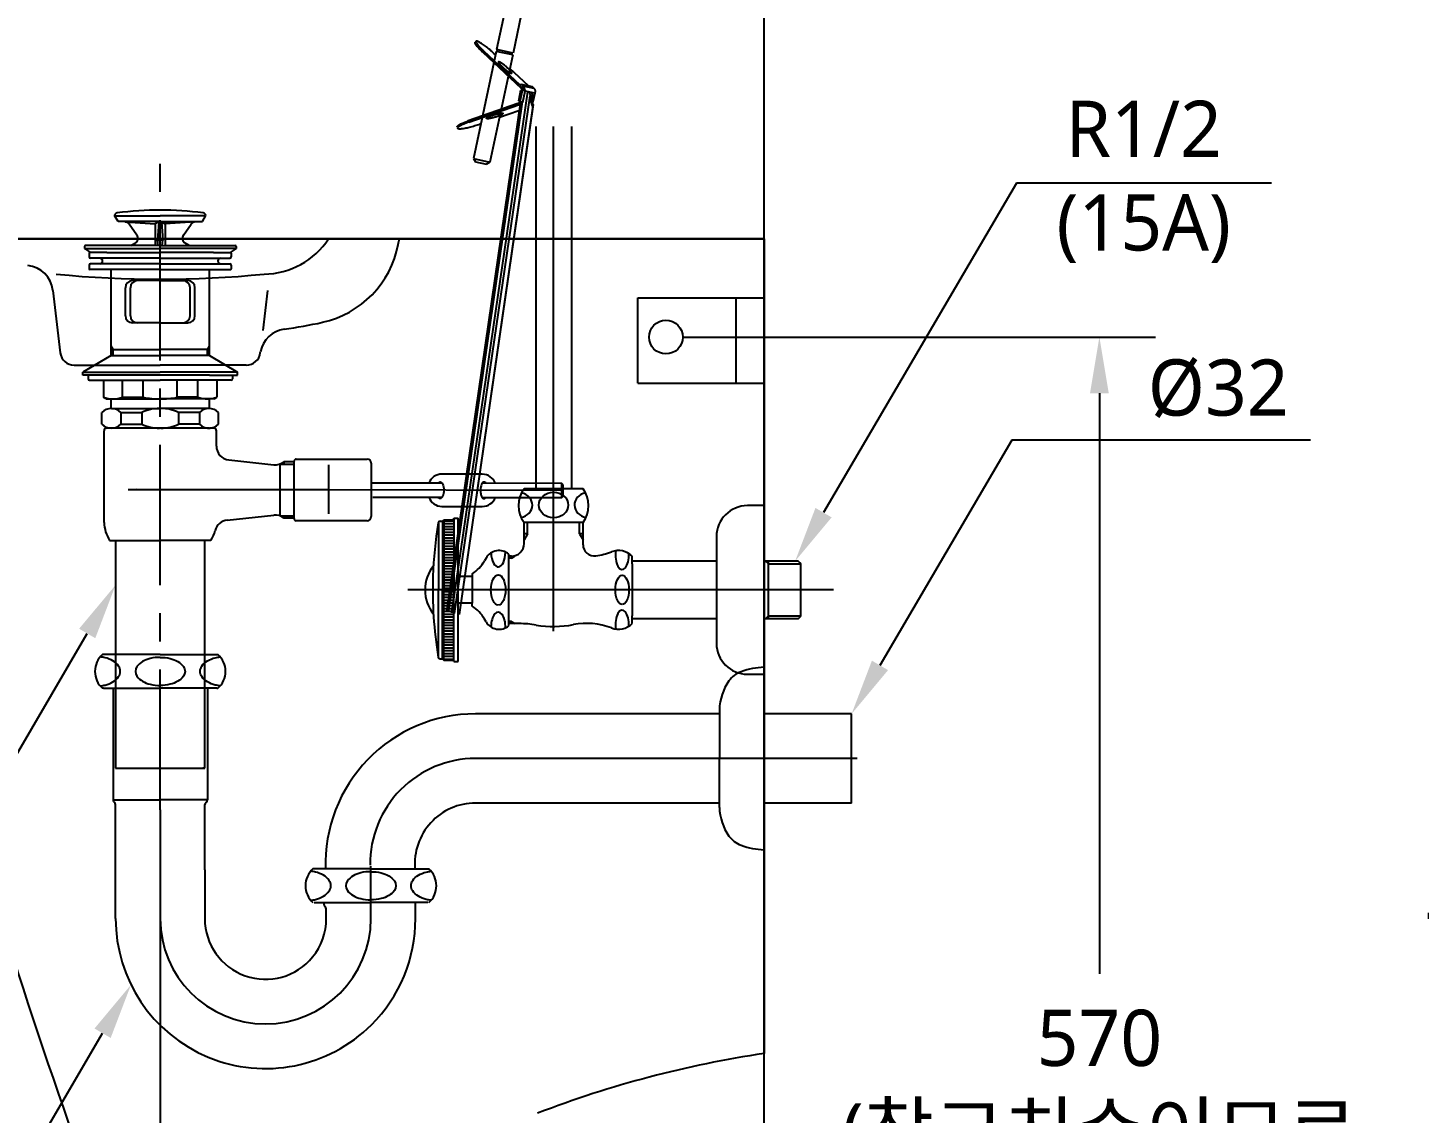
# Model space of a CAD drawing. Extents: x 0 to 6635, y -9 to 2100.
# Drawn here: x 5672.6 to 6167.8, y 402.9 to 789.2 of the extents above; entities that cross this region are included whole.
import ezdxf

# ---------------------------------------------------------------- set-up
doc = ezdxf.new("R2010")
doc.units = 0
doc.header["$LTSCALE"] = 20
doc.header["$MEASUREMENT"] = 0
doc.linetypes.add('CENTER', pattern=[2, 1.25, -0.25, 0.25, -0.25])
doc.layers.get('0').update_dxf_attribs({"linetype": 'CONTINUOUS'})
doc.layers.get('DEFPOINTS').update_dxf_attribs({"linetype": 'CONTINUOUS'})
for name, color, linetype in [('1', 1, 'CONTINUOUS'), ('3', 3, 'CONTINUOUS'), ('4', 4, 'CONTINUOUS'), ('6', 6, 'CONTINUOUS'), ('7', 7, 'CONTINUOUS'), ('CENTER', 2, 'CENTER')]:
    doc.layers.add(name, color=color, linetype=linetype)
doc.styles.get("Standard").update_dxf_attribs({"font": 'NanumGothic.ttf'})
doc.dimstyles.get("Standard").update_dxf_attribs({"dimtxt": 2.5, "dimasz": 2, "dimexe": 2, "dimexo": 1, "dimgap": 1.5, "dimtad": 1, "dimdec": 0, "dimlfac": 10, "dimrnd": 0.5, "dimzin": 0, "dimdsep": 46, "dimtxsty": 'Standard', "dimcen": 0, "dimclrt": 2, "dimadec": 0, "dimazin": 0, "dimtfac": 1, "dimtdec": 0, "dimtmove": 0, "dimatfit": 3, "dimfxl": 0, "dimtolj": 1, "dimtzin": 0, "dimarcsym": 0})

# ---------------------------------------------------------------- blocks, each defined once
blk = doc.blocks.new('*D60')
at = {"layer": '3', "color": 3, "lineweight": -2}
for p, q in [((5719.68, 510.81), (5719.68, 266.66)), ((5934.68, 326.23), (5934.68, 266.66)), ((5739.68, 286.66), (5914.68, 286.66))]:
    blk.add_line(p, q, dxfattribs=at)
at = {"layer": '3', "color": 3}
for points in [[(5739.68, 290), (5739.68, 283.33), (5719.68, 286.66)], [(5914.68, 290), (5914.68, 283.33), (5934.68, 286.66)]]:
    blk.add_solid(points, dxfattribs=at)
at = {"layer": 'DEFPOINTS', "color": 0}
for p in [(5719.68, 510.81), (5934.68, 326.23), (5934.68, 286.66)]:
    blk.add_point(p, dxfattribs=at)
at = {"layer": '3', "color": 2, "insert": (5827.18, 307.55), "char_height": 20, "attachment_point": 5}
blk.add_mtext('\\A1;215', dxfattribs=at)
blk = doc.blocks.new('*D44')
at = {"layer": '1', "color": 3, "lineweight": -2}
for p, q in [((5604.68, 714.14), (5604.68, 182.87)), ((5934.68, 266.66), (5934.68, 182.87)), ((5914.68, 202.87), (5624.68, 202.87))]:
    blk.add_line(p, q, dxfattribs=at)
at = {"layer": '1', "color": 3}
for points in [[(5624.68, 206.21), (5624.68, 199.54), (5604.68, 202.87)], [(5914.68, 206.21), (5914.68, 199.54), (5934.68, 202.87)]]:
    blk.add_solid(points, dxfattribs=at)
at = {"layer": 'DEFPOINTS', "color": 0}
for p in [(5604.68, 714.14), (5934.68, 266.66), (5604.68, 202.87)]:
    blk.add_point(p, dxfattribs=at)
at = {"layer": '1', "color": 2, "insert": (5769.68, 223.77), "char_height": 20, "attachment_point": 5}
blk.add_mtext('\\A1;330', dxfattribs=at)
blk = doc.blocks.new('*D45')
at = {"layer": '1', "color": 3, "lineweight": -2}
for p, q in [((5905.68, 679.14), (6073.97, 679.14)), ((6053.97, 659.14), (6053.97, 452.47)), ((6053.97, 129.14), (6053.97, 335.82)), ((5934.68, 109.14), (6073.97, 109.14))]:
    blk.add_line(p, q, dxfattribs=at)
at = {"layer": '1', "color": 3}
for points in [[(6050.63, 659.14), (6057.3, 659.14), (6053.97, 679.14)], [(6050.63, 129.14), (6057.3, 129.14), (6053.97, 109.14)]]:
    blk.add_solid(points, dxfattribs=at)
at = {"layer": 'DEFPOINTS', "color": 0}
for p in [(5905.68, 679.14), (6053.97, 679.14), (5934.68, 109.14)]:
    blk.add_point(p, dxfattribs=at)
at = {"layer": '1', "color": 2, "insert": (6053.97, 394.14), "char_height": 20, "attachment_point": 5}
blk.add_mtext('\\A1;570\\P(참고치수이므로\\P실측 후 타공할 것)', dxfattribs=at)
blk = doc.blocks.new('*D46')
at = {"layer": '1', "color": 3, "lineweight": -2}
for p, q in [((5982.2, 809.14), (6211.98, 809.14)), ((6191.98, 789.14), (6191.98, 484.96)), ((6191.98, 129.14), (6191.98, 443.33)), ((6055.69, 109.14), (6211.98, 109.14))]:
    blk.add_line(p, q, dxfattribs=at)
at = {"layer": '1', "color": 3}
for points in [[(6188.65, 789.14), (6195.32, 789.14), (6191.98, 809.14)], [(6188.65, 129.14), (6195.32, 129.14), (6191.98, 109.14)]]:
    blk.add_solid(points, dxfattribs=at)
at = {"layer": 'DEFPOINTS', "color": 0}
for p in [(5982.2, 809.14), (6191.98, 809.14), (6055.69, 109.14)]:
    blk.add_point(p, dxfattribs=at)
at = {"layer": '1', "color": 2, "insert": (6191.98, 464.14), "char_height": 20, "attachment_point": 5}
blk.add_mtext('\\A1;700', dxfattribs=at)

msp = doc.modelspace()

# ---------------------------------------------------------------- linework, layer by layer
at = {"color": 2}
for p, q in [((5934.68094, 714.14283), (5934.68094, 864.12807)), ((5750.31464, 669.14283), (5719.68094, 669.14283))]:
    msp.add_line(p, q, dxfattribs=at)
msp.add_arc((5406.56166, 787.54489), 404.91714, 349.269997, 349.555866, dxfattribs=at)
at = {"layer": '1', "color": 5}
msp.add_line((5934.68094, 109.14283), (5934.68094, 1089.14283), dxfattribs=at)
at = {"layer": '1', "color": 3}
for p, q in [((6024.45745, 733.94271), (5955.78601, 616.65225)), ((6115.26566, 733.94271), (6024.45745, 733.94271)), ((6022.82411, 642.46103), (5975.87796, 562.27725)), ((6129.12512, 642.46103), (6022.82411, 642.46103)), ((5626.14506, 458.25831), (5693.70086, 573.64327)), ((5631.6212, 315.94873), (5699.177, 431.33369))]:
    msp.add_line(p, q, dxfattribs=at)
for points in [[(5958.66258, 614.96807), (5952.90945, 618.33643), (5945.68094, 599.39283)], [(5690.8243, 575.32745), (5696.57743, 571.9591), (5703.80594, 590.90269)], [(5978.75453, 560.59307), (5973.00139, 563.96143), (5965.77289, 545.01783)], [(5696.30043, 433.01787), (5702.05357, 429.64951), (5709.28208, 448.59311)]]:
    msp.add_solid(points, dxfattribs=at)
at = {"layer": '3'}
for p, q in [((5704.68094, 720.33724), (5703.44962, 722.46995)), ((5703.56616, 722.2681), (5719.68094, 722.2681)), ((5719.68094, 720.33724), (5704.68094, 720.33724)), ((5707.19621, 720.15295), (5717.93094, 719.45158)), ((5711.40628, 715.45795), (5708.68807, 719.31092)), ((5719.68094, 720.33724), (5717.93094, 719.45158)), ((5717.93094, 719.45158), (5717.93094, 711.73724)), ((5719.16326, 720.07525), (5718.73094, 713.66737)), ((5735.79572, 722.2681), (5719.68094, 722.2681)), ((5719.68094, 720.33724), (5734.68094, 720.33724)), ((5719.68094, 720.33724), (5721.43094, 719.45158)), ((5720.19862, 720.07525), (5720.63094, 713.66737)), ((5732.16567, 720.15295), (5721.43094, 719.45158)), ((5721.43094, 719.45158), (5721.43094, 711.73724)), ((5727.9556, 715.45795), (5730.67381, 719.31092)), ((5734.68094, 720.33724), (5735.91226, 722.46995)), ((5718.93404, 711.73724), (5718.73094, 713.69157)), ((5718.73094, 713.69157), (5719.68094, 713.69157)), ((5720.63094, 713.69157), (5719.68094, 713.69157)), ((5720.42784, 711.73724), (5720.63094, 713.69157)), ((5692.68094, 711.33724), (5692.68094, 710.73724)), ((5692.68094, 710.73724), (5694.82316, 709.23724)), ((5692.68094, 710.73724), (5719.68094, 710.73724)), ((5702.38094, 711.73724), (5693.08094, 711.73724)), ((5694.37911, 709.03724), (5694.37911, 707.73724)), ((5700.68094, 709.23724), (5694.57911, 709.23724)), ((5700.68094, 709.23724), (5719.68094, 709.23724)), ((5719.68094, 711.73724), (5702.38094, 711.73724)), ((5709.32452, 711.73724), (5710.77203, 712.57297)), ((5719.68094, 711.73724), (5736.98094, 711.73724)), ((5746.68094, 710.73724), (5719.68094, 710.73724)), ((5738.68094, 709.23724), (5719.68094, 709.23724)), ((5730.03736, 711.73724), (5728.58984, 712.57297)), ((5736.98094, 711.73724), (5746.28094, 711.73724)), ((5738.68094, 709.23724), (5744.78277, 709.23724)), ((5746.68094, 710.73724), (5744.53872, 709.23724)), ((5744.98277, 709.03724), (5744.98277, 707.73724)), ((5746.68094, 711.33724), (5746.68094, 710.73724)), ((5694.37911, 704.73724), (5694.37911, 703.43724)), ((5719.68094, 703.23724), (5694.57911, 703.23724)), ((5719.68094, 707.23724), (5694.87911, 707.23724)), ((5719.68094, 705.23724), (5694.87911, 705.23724)), ((5702.18094, 672.64283), (5702.18094, 703.23724)), ((5719.68094, 707.23724), (5744.48277, 707.23724)), ((5719.68094, 705.23724), (5744.48277, 705.23724)), ((5719.68094, 703.23724), (5744.78277, 703.23724)), ((5737.18094, 672.64283), (5737.18094, 703.23724)), ((5744.98277, 704.73724), (5744.98277, 703.43724)), ((5719.68094, 699.23724), (5709.80657, 699.23724)), ((5719.68094, 699.23724), (5729.55531, 699.23724)), ((5707.30657, 686.73724), (5707.30657, 696.73724)), ((5709.07434, 686.73724), (5709.07434, 696.73724)), ((5730.28754, 686.73724), (5730.28754, 696.73724)), ((5732.05531, 686.73724), (5732.05531, 696.73724)), ((5889.68094, 693.15319), (5934.68094, 693.15319)), ((5889.68094, 662.72901), (5889.68094, 693.15319)), ((5924.68094, 662.72901), (5924.68094, 693.15319)), ((5719.68094, 684.23724), (5709.80657, 684.23724)), ((5719.68094, 684.23724), (5729.55531, 684.23724)), ((5702.88094, 674.73724), (5702.18094, 675.94968)), ((5702.18094, 674.73724), (5719.68094, 674.73724)), ((5702.88094, 672.64283), (5702.88094, 674.73724)), ((5737.18094, 674.73724), (5719.68094, 674.73724)), ((5736.48094, 674.73724), (5737.18094, 675.94968)), ((5736.48094, 672.64283), (5736.48094, 674.73724)), ((5702.18094, 672.64283), (5692.18094, 666.64283)), ((5702.18094, 672.64283), (5719.68094, 672.64283)), ((5737.18094, 672.64283), (5719.68094, 672.64283)), ((5737.18094, 672.64283), (5747.18094, 666.64283)), ((5692.18094, 666.64283), (5719.68094, 666.64283)), ((5692.18094, 665.64283), (5692.18094, 666.64283)), ((5702.18094, 665.64283), (5692.18094, 665.64283)), ((5693.98881, 665.64283), (5693.98881, 664.34283)), ((5694.48881, 663.84283), (5699.48881, 663.84283)), ((5699.48881, 663.84283), (5719.68094, 663.84283)), ((5699.48881, 663.84283), (5699.48881, 657.72019)), ((5737.18094, 665.64283), (5702.18094, 665.64283)), ((5706.26359, 657.72019), (5706.26359, 663.84283)), ((5713.66426, 657.72019), (5713.66426, 663.84283)), ((5747.18094, 666.64283), (5719.68094, 666.64283)), ((5739.87307, 663.84283), (5719.68094, 663.84283)), ((5725.69762, 657.72019), (5725.69762, 663.84283)), ((5733.09829, 657.72019), (5733.09829, 663.84283)), ((5737.18094, 665.64283), (5747.18094, 665.64283)), ((5739.87307, 663.84283), (5739.87307, 657.72019)), ((5744.87307, 663.84283), (5739.87307, 663.84283)), ((5745.37307, 665.64283), (5745.37307, 664.34283)), ((5747.18094, 665.64283), (5747.18094, 666.64283)), ((5889.68094, 662.72901), (5934.68094, 662.72901)), ((5700.48881, 657.14283), (5699.48881, 657.72019)), ((5700.48881, 657.14283), (5701.88881, 657.14283)), ((5701.88881, 657.14283), (5719.68094, 657.14283)), ((5702.18094, 653.7316), (5702.18094, 657.14283)), ((5702.32464, 653.73724), (5719.43724, 653.73724)), ((5706.26359, 657.72019), (5713.66426, 657.72019)), ((5737.47307, 657.14283), (5719.68094, 657.14283)), ((5737.03724, 653.73724), (5719.92464, 653.73724)), ((5733.09829, 657.72019), (5725.69762, 657.72019)), ((5737.18094, 653.7316), (5737.18094, 657.14283)), ((5738.87307, 657.14283), (5737.47307, 657.14283)), ((5738.87307, 657.14283), (5739.87307, 657.72019)), ((5698.93724, 648.18062), (5698.93724, 652.29387)), ((5705.71203, 652.29387), (5713.11269, 652.29387)), ((5705.71203, 652.29387), (5705.71203, 648.18062)), ((5713.11269, 652.29387), (5713.11269, 648.18062)), ((5726.24919, 652.29387), (5726.24919, 648.18062)), ((5733.64985, 652.29387), (5726.24919, 652.29387)), ((5733.64985, 652.29387), (5733.64985, 648.18062)), ((5740.42464, 648.18062), (5740.42464, 652.29387)), ((5699.68094, 613.1349), (5699.68094, 645.73724)), ((5719.68094, 646.73724), (5700.68094, 646.73724)), ((5705.71203, 648.18062), (5713.11269, 648.18062)), ((5737.03724, 646.73724), (5719.68094, 646.73724)), ((5733.64985, 648.18062), (5726.24919, 648.18062)), ((5736.48094, 646.73724), (5737.03724, 646.73724)), ((5737.03724, 646.73724), (5737.43724, 646.73724)), ((5738.68094, 646.73724), (5737.18094, 646.73724)), ((5739.68094, 640.373), (5739.68094, 645.73724)), ((5744.14827, 635.40146), (5760.1825, 633.6835)), ((5762.21117, 633.93724), (5767.31674, 633.93724)), ((5762.35025, 615.48724), (5762.35025, 633.98724)), ((5767.34214, 634.73724), (5763.68094, 634.73724)), ((5763.68094, 634.73724), (5763.68094, 633.93724)), ((5767.31674, 633.93724), (5767.31674, 634.93724)), ((5767.31674, 614.53724), (5767.31674, 633.93724)), ((5768.11674, 635.73724), (5793.31674, 635.73724)), ((5794.81674, 634.23724), (5794.81674, 628.46605)), ((5779.68094, 616.19933), (5779.68094, 633.63724)), ((5831.03571, 630.35518), (5819.97685, 630.38362)), ((5834.32209, 630.34672), (5831.03571, 630.35518)), ((5779.68094, 624.73724), (5708.32139, 624.73724)), ((5779.68094, 624.73724), (5711.18117, 624.91343)), ((5863.13458, 624.53546), (5779.68094, 624.73724)), ((5814.0559, 627.14884), (5794.61564, 627.19884)), ((5794.81674, 628.46605), (5794.81674, 615.23724)), ((5820.00557, 627.13353), (5814.0559, 627.14884)), ((5862.64101, 627.03673), (5834.27664, 627.09683)), ((5862.62815, 622.03675), (5862.64101, 627.03673)), ((5863.13972, 626.53545), (5862.64101, 627.03673)), ((5863.12943, 622.53546), (5863.13972, 626.53545)), ((5795.40257, 622.1968), (5819.99271, 622.13355)), ((5834.26378, 622.09685), (5862.62815, 622.03675)), ((5862.62815, 622.03675), (5863.12943, 622.53546)), ((5743.54982, 614.00891), (5760.1825, 615.79098)), ((5762.35025, 615.48724), (5767.31674, 615.48724)), ((5763.68094, 614.73724), (5763.68094, 615.53724)), ((5767.34214, 614.73724), (5763.68094, 614.73724)), ((5819.94727, 618.88366), (5831.26988, 618.85453)), ((5831.26988, 618.85453), (5834.29251, 618.84676)), ((5793.31674, 613.73724), (5768.11674, 613.73724)), ((5701.68094, 606.73724), (5719.68094, 606.73724)), ((5703.80594, 606.73724), (5703.80594, 525.73724)), ((5737.68094, 606.73724), (5719.68094, 606.73724)), ((5735.55594, 525.73724), (5735.55594, 606.73724)), ((5703.80594, 525.73724), (5735.55594, 525.73724)), ((5735.55594, 525.73724), (5734.85594, 525.73724))]:
    msp.add_line(p, q, dxfattribs=at)
for points in [[(5820.62877, 624.63192, -0.045721536), (5820.51586, 623.43367, -0.059301535), (5820.23787, 622.54696, -0.101058622), (5819.73987, 621.8548, -0.189273345), (5819.3049, 621.68532, -0.189273345), (5818.87081, 621.85704, -0.044238089), (5818.6194, 622.13708, -0.059301535)], [(5818.63226, 627.13707, -0.044238089), (5818.88511, 627.41582, -0.189273345), (5819.32008, 627.5853, -0.189273345), (5819.75417, 627.41358, -0.101058622), (5820.2486, 626.71887, -0.059301535), (5820.52202, 625.83074, -0.045721536), (5820.62877, 624.63192, -0.045721536)], [(5833.64059, 624.59846, 0.045721536), (5833.74733, 623.39964, 0.059301535), (5834.02075, 622.51151, 0.101058622), (5834.51519, 621.8168, 0.189273345), (5834.94928, 621.64508, 0.189273345), (5835.38425, 621.81456, 0.044238089), (5835.63709, 622.09331, 0.059301535)], [(5835.64995, 627.0933, 0.044238089), (5835.39855, 627.37334, 0.189273345), (5834.96446, 627.54506, 0.189273345), (5834.52949, 627.37558, 0.101058622), (5834.03148, 626.68342, 0.059301535), (5833.7535, 625.79671, 0.045721536), (5833.64059, 624.59846, 0.045721536)]]:
    msp.add_lwpolyline(points, format="xyb", dxfattribs=at)
for centre, radius, start, end in [((5704.53094, 722.2681), 1.1, 97.3204137, 169.426199), ((5719.68094, 604.33724), 120, 90, 97.3204137), ((5719.68094, 604.33724), 120, 82.6795863, 90), ((5734.83094, 722.2681), 1.1, 10.573801, 82.6795863), ((5707.05383, 718.15799), 2, 35.2023251, 86.2618095), ((5732.30805, 718.15799), 2, 93.7381905, 144.7976749), ((5709.77203, 714.30502), 2, 300, 35.2023251), ((5729.58984, 714.30502), 2, 144.7976749, 240), ((5693.08094, 711.33724), 0.4, 90, 180), ((5694.57911, 709.03724), 0.2, 90, 180), ((5744.78277, 709.03724), 0.2, 0, 90), ((5746.28094, 711.33724), 0.4, 0, 90), ((5694.87911, 707.73724), 0.5, 180, 270), ((5694.87911, 704.73724), 0.5, 90, 180), ((5694.57911, 703.43724), 0.2, 180, 270), ((5698.18094, 706.23724), 1, 270, 90), ((5741.18094, 706.23724), 1, 90, 270), ((5744.48277, 707.73724), 0.5, 270, 0), ((5744.48277, 704.73724), 0.5, 0, 90), ((5744.78277, 703.43724), 0.2, 270, 0), ((5709.80657, 696.73724), 2.5, 90, 180), ((5711.57434, 696.73724), 2.5, 90, 180), ((5727.78754, 696.73724), 2.5, 0, 90), ((5729.55531, 696.73724), 2.5, 0, 90), ((5709.80657, 686.73724), 2.5, 180, 270), ((5711.57434, 686.73724), 2.5, 180, 270), ((5727.78754, 686.73724), 2.5, 270, 0), ((5729.55531, 686.73724), 2.5, 270, 0), ((5694.48881, 664.34283), 0.5, 180, 270), ((5744.87307, 664.34283), 0.5, 270, 0), ((5702.32464, 649.02944), 4.70435, 43.9409373, 136.0590627), ((5702.8762, 667.32204), 10.18185, 250.567925, 289.432075), ((5719.21505, 640.13276), 13.60629, 89.0642953, 116.6471866), ((5719.4888, 686.59517), 29.45658, 258.5955662, 270.3737354), ((5719.87308, 686.59517), 29.45658, 269.6262646, 281.4044338), ((5720.14683, 640.13276), 13.60629, 63.3528134, 90.9357047), ((5736.48568, 667.32204), 10.18185, 250.567925, 289.432075), ((5737.03724, 649.02944), 4.70435, 43.9409373, 136.0590627), ((5702.32464, 651.44504), 4.70435, 223.9409373, 316.0590627), ((5700.68094, 645.73724), 1, 90, 180), ((5719.21505, 660.34172), 13.60629, 243.3528134, 270.9357047), ((5720.14683, 660.34172), 13.60629, 269.0642953, 296.6471866), ((5737.03724, 651.44504), 4.70435, 223.9409373, 316.0590627), ((5738.68094, 645.73724), 1, 0, 90), ((5744.68094, 640.373), 5, 180, 263.8844964), ((5760.5894, 638.66692), 5, 265.3321647, 308.1927197), ((5768.11674, 634.93724), 0.8, 90, 180), ((5793.31674, 634.23724), 1.5, 0, 90), ((5819.96399, 625.38364), 5, 89.8526329, 159.3653178), ((5834.30923, 625.34674), 5, 20.339948, 89.8526329), ((5819.96013, 623.88364), 5, 200.339948, 269.8526329), ((5834.30537, 623.84674), 5, 269.8526329, 339.3653178), ((5760.5894, 610.80757), 5, 51.8072803, 94.6678353), ((5768.11674, 614.53724), 0.8, 180, 270), ((5793.31674, 615.23724), 1.5, 270, 0), ((5712.66935, 613.68383), 13, 182.4200434, 212.3000082), ((5726.69253, 613.68383), 13, 327.6999918, 345.040466), ((5744.08248, 609.03736), 5, 96.1154758, 165.0404643)]:
    msp.add_arc(centre, radius, start, end, dxfattribs=at)
at = {"layer": '4'}
for p, q in [((5703.43094, 566.14283), (5699.13944, 566.14283)), ((5703.43094, 566.14283), (5699.13944, 566.14283)), ((5719.68094, 566.14283), (5703.43094, 566.14283)), ((5719.68094, 566.14283), (5703.43094, 566.14283)), ((5719.68094, 566.14283), (5735.93094, 566.14283)), ((5719.68094, 566.14283), (5735.93094, 566.14283)), ((5735.93094, 566.14283), (5740.22244, 566.14283)), ((5735.93094, 566.14283), (5740.22244, 566.14283)), ((5934.68094, 529.14283), (5934.68094, 561.64283)), ((5699.53094, 554.14283), (5699.13944, 554.14283)), ((5699.53094, 554.14283), (5719.68094, 554.14283)), ((5702.88094, 554.14283), (5702.88094, 514.36271)), ((5739.83094, 554.14283), (5719.68094, 554.14283)), ((5736.48094, 554.14283), (5736.48094, 514.36271)), ((5739.83094, 554.14283), (5740.22244, 554.14283)), ((5918.70096, 545.01783), (5831.90996, 545.01783)), ((5918.70096, 546.53757), (5918.70096, 529.14283)), ((5965.77289, 545.01783), (5934.68094, 545.01783)), ((5965.77289, 513.26783), (5965.77289, 545.01783)), ((5967.77289, 529.14283), (5831.90996, 529.14283)), ((5918.70096, 511.7481), (5918.70096, 529.14283)), ((5934.68094, 529.14283), (5934.68094, 496.64283)), ((5702.88094, 514.36271), (5719.68094, 514.36271)), ((5703.80594, 472.14283), (5703.80594, 512.71783)), ((5736.48094, 514.36271), (5719.68094, 514.36271)), ((5735.55594, 489.53864), (5735.55594, 512.71783)), ((5918.70096, 513.26783), (5831.90996, 513.26783)), ((5965.77289, 513.26783), (5934.68094, 513.26783)), ((5794.68094, 472.14283), (5794.68094, 490.80606)), ((5735.55594, 489.53864), (5735.55594, 472.14283)), ((5778.35299, 489.84283), (5774.06149, 489.84283)), ((5794.60299, 489.84283), (5778.35299, 489.84283)), ((5794.60299, 489.84283), (5794.68094, 489.84283)), ((5794.75889, 489.84283), (5794.68094, 489.84283)), ((5794.75889, 489.84283), (5811.00889, 489.84283)), ((5811.00889, 489.84283), (5815.30039, 489.84283)), ((5774.45299, 477.84283), (5794.60299, 477.84283)), ((5777.88094, 477.84283), (5777.88094, 477.14283)), ((5778.80594, 472.14283), (5778.80594, 475.58866)), ((5814.90889, 477.84283), (5794.75889, 477.84283)), ((5810.55594, 472.14283), (5810.55594, 477.84283))]:
    msp.add_line(p, q, dxfattribs=at)
for points in [[(5705.48611, 560.14283, 0.15521739), (5704.89562, 561.99916, 0.106747244), (5702.83391, 563.88984, 0.07304301), (5700.06405, 565.00785, 0.028511088), (5698.33529, 565.32387, 0.05952259)], [(5719.68094, 565.14283, 0.057537424), (5716.1234, 564.73209, 0.071219107), (5713.42344, 563.67837, 0.106373365), (5711.40064, 561.88177, 0.159482965)], [(5719.68094, 565.14283, 0.057537424), (5716.1234, 564.73209, 0.071219107), (5713.42344, 563.67837, 0.106373365), (5711.40064, 561.88177, 0.159482965)], [(5719.68094, 565.14283, -0.057537424), (5723.23848, 564.73209, -0.071219107), (5725.93844, 563.67837, -0.106373365), (5727.96124, 561.88177, -0.159482965)], [(5719.68094, 565.14283, -0.057537424), (5723.23848, 564.73209, -0.071219107), (5725.93844, 563.67837, -0.106373365), (5727.96124, 561.88177, -0.159482965)], [(5733.87577, 560.14283, -0.15521739), (5734.46626, 561.99916, -0.106747244), (5736.52797, 563.88984, -0.07304301), (5739.29783, 565.00785, -0.028511088), (5741.02659, 565.32387, -0.05952259)], [(5698.33529, 554.9618, 0.028511088), (5700.06405, 555.27782, 0.07304301), (5702.83391, 556.39583, 0.106747244), (5704.89562, 558.28651, 0.15521739), (5705.48611, 560.14283, 0.15521739)], [(5711.40064, 561.88177, 0.327290453), (5711.40064, 558.4039, 0.106373385), (5713.42344, 556.6073, 0.071219107), (5716.1234, 555.55358, 0.057537424), (5719.68094, 555.14283, 0.057537424)], [(5727.96124, 561.88177, -0.327290453), (5727.96124, 558.4039, -0.106373385), (5725.93844, 556.6073, -0.071219107), (5723.23848, 555.55358, -0.057537424), (5719.68094, 555.14283, -0.057537424)], [(5741.02659, 554.9618, -0.028511088), (5739.29783, 555.27782, -0.07304301), (5736.52797, 556.39583, -0.106747244), (5734.46626, 558.28651, -0.15521739), (5733.87577, 560.14283, -0.15521739)], [(5780.40816, 483.84283, 0.15521739), (5779.81767, 485.69916, 0.106747244), (5777.75596, 487.58984, 0.07304301), (5774.9861, 488.70785, 0.028511088), (5773.25734, 489.02387, 0.05952259)], [(5786.32269, 485.58177, 0.327290453), (5786.32269, 482.1039, 0.106373385), (5788.3455, 480.3073, 0.071219107), (5791.04545, 479.25358, 0.057537424), (5794.60299, 478.84283, 0.057537424)], [(5794.68094, 488.84264, 0.058789896), (5791.04545, 488.43209, 0.071219107), (5788.3455, 487.37837, 0.106373365), (5786.32269, 485.58177, 0.159482965)], [(5794.68094, 488.84264, -0.058789896), (5798.31643, 488.43209, -0.071219107), (5801.01638, 487.37837, -0.106373365), (5803.03919, 485.58177, -0.159482965)], [(5803.03919, 485.58177, -0.327290453), (5803.03919, 482.1039, -0.106373385), (5801.01638, 480.3073, -0.071219107), (5798.31643, 479.25358, -0.057537424), (5794.75889, 478.84283, -0.057537424)], [(5808.95372, 483.84283, -0.15521739), (5809.54421, 485.69916, -0.106747244), (5811.60592, 487.58984, -0.07304301), (5814.37578, 488.70785, -0.028511088), (5816.10453, 489.02387, -0.05952259)], [(5773.25734, 478.6618, 0.028511088), (5774.9861, 478.97782, 0.07304301), (5777.75596, 480.09583, 0.106747244), (5779.81767, 481.98651, 0.15521739), (5780.40816, 483.84283, 0.15521739)], [(5816.10453, 478.6618, -0.028511088), (5814.37578, 478.97782, -0.07304301), (5811.60592, 480.09583, -0.106747244), (5809.54421, 481.98651, -0.15521739), (5808.95372, 483.84283, -0.15521739)]]:
    msp.add_lwpolyline(points, format="xyb", dxfattribs=at)
for centre, radius, start, end in [((5704.43094, 560.14283), 8, 131.4096221, 228.5903779), ((5734.93094, 560.14283), 8, 311.4096221, 48.5903779), ((5930.02542, 550.721), 10, 111.1926769, 142.8034508), ((5936.18094, 531.68036), 30, 92.865984, 109.0071361), ((5938.68094, 545.64283), 20, 146.2077116, 177.435912), ((5831.90996, 491.64283), 53.375, 90, 181.9325894), ((5831.90996, 491.64283), 37.5, 90, 180.6539781), ((5703.88094, 514.36271), 1, 180, 238.7025878), ((5702.88094, 512.71783), 0.925, 0, 58.7025878), ((5736.48094, 512.71783), 0.925, 121.2974122, 180), ((5735.48094, 514.36271), 1, 301.2974122, 0), ((5831.90996, 491.64283), 21.625, 90, 184.7746528), ((5938.68094, 512.64283), 20, 182.564088, 213.7922884), ((5930.02542, 507.56467), 10, 217.1965492, 248.8073231), ((5936.18094, 526.60531), 30, 250.9928639, 267.134016), ((5779.35299, 483.84283), 8, 131.4096221, 228.5903779), ((5810.00889, 483.84283), 8, 311.4096221, 48.5903779), ((5761.84216, 466.54467), 19.22404, 28.0636548, 33.4560839), ((5757.18094, 472.14283), 53.375, 180, 314.940299), ((5757.18094, 472.14283), 37.5, 180, 0), ((5757.18094, 472.14283), 21.625, 180, 320.7959681), ((5757.18094, 472.14283), 21.625, 320.7959681, 0), ((5757.18094, 472.14283), 53.375, 314.940299, 0)]:
    msp.add_arc(centre, radius, start, end, dxfattribs=at)
at = {"layer": '6'}
for p, q in [((5853.33094, 754.14283), (5853.33094, 625.14283)), ((5859.68094, 574.43029), (5859.68094, 754.14283)), ((5866.03094, 754.14283), (5866.03094, 625.14283)), ((5866.03094, 625.14283), (5849.18094, 625.14283)), ((5870.18094, 625.14283), (5866.03094, 625.14283)), ((5934.68094, 619.14283), (5928.68094, 619.14283)), ((5934.68094, 559.14283), (5934.68094, 619.14283)), ((5820.18094, 613.64283), (5820.68094, 614.14283)), ((5820.68094, 614.14283), (5820.68094, 589.14283)), ((5820.68094, 614.14283), (5823.88094, 614.14283)), ((5824.18094, 614.44283), (5824.18094, 614.64283)), ((5824.18094, 614.64283), (5825.68094, 614.64283)), ((5824.18094, 614.44283), (5824.18094, 589.14283)), ((5825.68094, 613.64283), (5825.68094, 614.64283)), ((5818.76576, 613.14283), (5818.76576, 589.14283)), ((5819.35719, 613.64283), (5820.18094, 613.64283)), ((5820.18094, 613.64283), (5820.18094, 589.14283)), ((5820.68094, 613.73135), (5824.18094, 613.73135)), ((5820.68094, 612.73135), (5824.18094, 612.73135)), ((5820.68094, 611.73135), (5824.18094, 611.73135)), ((5820.68094, 610.73135), (5824.18094, 610.73135)), ((5820.68094, 609.73135), (5824.18094, 609.73135)), ((5825.68094, 589.14283), (5825.68094, 613.64283)), ((5870.18094, 613.14283), (5849.18094, 613.14283)), ((5849.18094, 605.64283), (5849.18094, 613.14283)), ((5850.43094, 609.14283), (5849.18094, 606.97777)), ((5850.43094, 609.14283), (5849.18094, 609.14283)), ((5850.43094, 609.14283), (5850.43094, 613.14283)), ((5868.93094, 609.14283), (5868.93094, 613.14283)), ((5868.93094, 609.14283), (5870.18094, 606.97777)), ((5870.18094, 609.14283), (5868.93094, 609.14283)), ((5870.18094, 605.2312), (5870.18094, 613.14283)), ((5820.68094, 608.73135), (5824.18094, 608.73135)), ((5820.68094, 607.73135), (5824.18094, 607.73135)), ((5820.68094, 606.73135), (5824.18094, 606.73135)), ((5820.68094, 605.73135), (5824.18094, 605.73135)), ((5820.68094, 604.73135), (5824.18094, 604.73135)), ((5917.68094, 608.14283), (5917.68094, 570.14283)), ((5820.68094, 603.73135), (5824.18094, 603.73135)), ((5820.68094, 602.73135), (5824.18094, 602.73135)), ((5820.68094, 601.73135), (5824.18094, 601.73135)), ((5820.68094, 600.73135), (5824.18094, 600.73135)), ((5820.68094, 599.73135), (5824.18094, 599.73135)), ((5835.65413, 600.46435), (5835.10177, 599.50762)), ((5843.76754, 601.14283), (5843.76754, 601.86355)), ((5843.76754, 577.14283), (5843.76754, 601.14283)), ((5844.68094, 601.14283), (5843.76754, 601.14283)), ((5844.68094, 600.39283), (5843.76754, 600.39283)), ((5844.68094, 600.39283), (5845.97998, 601.33441)), ((5844.68094, 600.39283), (5844.68094, 601.14283)), ((5917.68094, 599.39283), (5887.68094, 599.39283)), ((5887.68207, 598.39396), (5887.68207, 601.14173)), ((5946.80522, 599.39283), (5934.68094, 599.39283)), ((5936.18094, 598.39283), (5935.18094, 599.39283)), ((5936.18094, 578.89283), (5936.18094, 599.39283)), ((5947.80522, 598.39283), (5946.80522, 599.39283)), ((5820.68094, 598.73135), (5824.18094, 598.73135)), ((5820.68094, 597.73135), (5824.18094, 597.73135)), ((5820.68094, 596.73135), (5824.18094, 596.73135)), ((5820.68094, 595.73135), (5824.18094, 595.73135)), ((5820.68094, 594.73135), (5824.18094, 594.73135)), ((5830.76754, 594.87518), (5830.76754, 593.89283)), ((5887.68094, 598.39283), (5887.68094, 579.89283)), ((5934.68094, 598.77588), (5934.68094, 579.51044)), ((5936.18094, 598.39283), (5947.80522, 598.39283)), ((5947.68094, 579.89283), (5947.68094, 598.39283)), ((5820.68094, 593.73135), (5824.18094, 593.73135)), ((5820.68094, 592.73135), (5824.18094, 592.73135)), ((5820.68094, 591.73135), (5824.18094, 591.73135)), ((5820.68094, 590.73135), (5824.18094, 590.73135)), ((5820.68094, 589.73135), (5824.18094, 589.73135)), ((5830.76754, 593.89283), (5825.68094, 593.89283)), ((5830.76754, 593.89283), (5830.76754, 584.39283)), ((5959.34076, 589.14283), (5807.79885, 589.14283)), ((5818.76576, 565.14283), (5818.76576, 589.14283)), ((5820.18094, 564.64283), (5820.18094, 589.14283)), ((5820.68094, 564.14283), (5820.68094, 589.14283)), ((5820.68094, 588.55432), (5824.18094, 588.55432)), ((5820.68094, 587.55432), (5824.18094, 587.55432)), ((5820.68094, 586.55432), (5824.18094, 586.55432)), ((5820.68094, 585.55432), (5824.18094, 585.55432)), ((5820.68094, 584.55432), (5824.18094, 584.55432)), ((5824.18094, 563.84283), (5824.18094, 589.14283)), ((5825.68094, 563.64283), (5825.68094, 589.14283)), ((5830.76754, 584.39283), (5825.68094, 584.39283)), ((5830.76754, 583.41049), (5830.76754, 584.39283)), ((5820.68094, 583.55432), (5824.18094, 583.55432)), ((5820.68094, 582.55432), (5824.18094, 582.55432)), ((5820.68094, 581.55432), (5824.18094, 581.55432)), ((5820.68094, 580.55432), (5824.18094, 580.55432)), ((5820.68094, 579.55432), (5824.18094, 579.55432)), ((5887.68094, 577.14283), (5887.68094, 579.89283)), ((5935.18094, 578.89283), (5936.18094, 579.89283)), ((5936.18094, 579.89283), (5947.80522, 579.89283)), ((5946.80522, 578.89283), (5947.80522, 579.89283)), ((5820.68094, 578.55432), (5824.18094, 578.55432)), ((5820.68094, 577.55432), (5824.18094, 577.55432)), ((5820.68094, 576.55432), (5824.18094, 576.55432)), ((5820.68094, 575.55432), (5824.18094, 575.55432)), ((5820.68094, 574.55432), (5824.18094, 574.55432)), ((5835.65413, 577.82132), (5835.10177, 578.77805)), ((5844.68094, 577.89283), (5843.76754, 577.89283)), ((5847.39273, 577.14283), (5843.76754, 577.14283)), ((5843.76754, 576.42212), (5843.76754, 577.14283)), ((5844.68094, 577.89283), (5845.97998, 577.14283)), ((5844.68094, 577.14283), (5844.68094, 577.89283)), ((5887.68094, 578.89283), (5887.68094, 578.7111)), ((5917.68094, 578.89283), (5887.68094, 578.89283)), ((5887.68094, 577.14283), (5887.68094, 578.7111)), ((5946.80522, 578.89283), (5934.68094, 578.89283)), ((5820.68094, 573.55432), (5824.18094, 573.55432)), ((5820.68094, 572.55432), (5824.18094, 572.55432)), ((5820.68094, 571.55432), (5824.18094, 571.55432)), ((5820.68094, 570.55432), (5824.18094, 570.55432)), ((5820.68094, 569.55432), (5824.18094, 569.55432)), ((5819.35719, 564.64283), (5820.18094, 564.64283)), ((5820.18094, 564.64283), (5820.68094, 564.14283)), ((5820.68094, 568.55432), (5824.18094, 568.55432)), ((5820.68094, 567.55432), (5824.18094, 567.55432)), ((5820.68094, 566.55432), (5824.18094, 566.55432)), ((5820.68094, 565.55432), (5824.18094, 565.55432)), ((5820.68094, 564.55432), (5824.18094, 564.55432)), ((5820.68094, 564.14283), (5823.88094, 564.14283)), ((5824.18094, 563.64283), (5824.18094, 563.84283)), ((5824.18094, 563.64283), (5825.68094, 563.64283)), ((5928.68094, 559.14283), (5934.68094, 559.14283))]:
    msp.add_line(p, q, dxfattribs=at)
for centre, radius, start, end in [((5857.18094, 619.14283), 10, 143.1301024, 216.8698976), ((5862.18094, 619.14283), 10, 323.1301024, 36.8698976), ((5928.68094, 608.14283), 11, 90, 180), ((5823.88094, 614.44283), 0.3, 270, 0), ((5961.68094, 589.14283), 145, 170.50659, 178.0568579), ((5819.35719, 612.94283), 0.7, 90, 170.50659), ((5844.68094, 605.64283), 4.5, 270, 0), ((5874.18094, 605.2312), 4, 180, 277.7116785), ((5822.97741, 606.50762), 14, 303.8098204, 330), ((5840.29341, 597.78586), 5.35697, 49.5694344, 150), ((5871.38611, 625.87054), 24.82771, 277.7116785, 290.9661375), ((5882.77457, 596.15008), 7, 45.4870636, 110.9661375), ((5827.93517, 589.0975), 14, 141.7859267, 179.7527285), ((5961.68094, 589.14283), 145, 178.0568579, 189.49341), ((5827.93517, 589.21834), 14, 180.2472715, 218.2140733), ((5822.97741, 571.77805), 14, 30, 56.1901796), ((5840.29341, 580.49981), 5.35697, 210, 310.4305656), ((5847.39273, 539.14283), 38, 80.6951765, 90.0000026), ((5859.68094, 614.14283), 38, 260.6951745, 280.737274), ((5871.38611, 552.41513), 24.82771, 69.0338625, 100.737275), ((5882.77457, 582.13559), 7, 249.0338625, 314.5), ((5928.68094, 570.14283), 11, 180, 270), ((5819.35719, 565.34283), 0.7, 189.49341, 270), ((5823.88094, 563.84283), 0.3, 0, 90)]:
    msp.add_arc(centre, radius, start, end, dxfattribs=at)
for centre, major_axis, ratio, start_param, end_param in [((5846.90767, 619.37042), (-5.22946, 0), 0.866391406, 1.800504354, 4.443057795), ((5872.36361, 619.37042), (5.22946, 0), 0.866391406, 1.82411945, 4.498970222), ((5840.00229, 602.73512), (0, 5.39901), 0.478204164, 1.649186922, 4.692658194), ((5884.11988, 601.64774), (0, 5.21778), 0.460090084, 1.292018265, 4.793094981), ((5840.00229, 575.8224), (0, 5.39901), 0.478204164, 4.681700192, 7.825212734), ((5884.11988, 576.72855), (0, 5.21778), 0.460090084, 4.613778576, 8.151219719)]:
    msp.add_ellipse(centre, major_axis=major_axis, ratio=ratio, start_param=start_param, end_param=end_param, dxfattribs=at)
for centre, major_axis, ratio in [((5859.68094, 619.37042), (5.22946, 0), 0.866391406), ((5840.00229, 589.14283), (0, -5.39901), 0.478204164), ((5884.11988, 589.14283), (0, -5.21778), 0.460090084)]:
    msp.add_ellipse(centre, major_axis=major_axis, ratio=ratio, dxfattribs=at)
at = {"layer": '7'}
for p, q in [((5842.34747, 795.20626), (5839.43671, 781.51219)), ((5848.21636, 793.95879), (5845.3056, 780.26472)), ((5832.1029, 784.45965), (5831.77991, 784.08562)), ((5839.29117, 780.82749), (5831.18262, 742.67973)), ((5834.85975, 780.91747), (5834.53676, 780.54344)), ((5834.53676, 780.54344), (5848.17823, 767.72541)), ((5847.77867, 768.77837), (5834.85975, 780.91747)), ((5845.16006, 779.58002), (5837.0515, 741.43226)), ((5839.02909, 779.5945), (5838.4284, 780.15893)), ((5845.16006, 779.58002), (5839.29117, 780.82749)), ((5845.3056, 780.26472), (5839.43671, 781.51219)), ((5839.78025, 780.72353), (5839.92578, 781.40823)), ((5844.67098, 779.68397), (5844.81652, 780.36868)), ((5850.73039, 768.59953), (5844.14196, 774.79026)), ((5848.10152, 769.15831), (5847.71393, 768.70947)), ((5847.71393, 768.70947), (5848.32278, 768.13737)), ((5848.10152, 769.15831), (5852.02704, 768.32391)), ((5848.71037, 768.58621), (5848.10152, 769.15831)), ((5848.75077, 768.54716), (5848.59087, 767.79491)), ((5848.71037, 768.58621), (5852.63589, 767.75181)), ((5852.63589, 767.75181), (5852.02704, 768.32391)), ((5847.9521, 762.95689), (5821.62765, 581.29361)), ((5848.51121, 762.83805), (5822.18967, 581.18083)), ((5823.43106, 580.93172), (5850.57716, 766.48828)), ((5824.47309, 580.72261), (5851.36044, 765.07488)), ((5847.97764, 766.88267), (5847.17816, 763.1214)), ((5847.17828, 763.12137), (5848.80859, 762.77484)), ((5848.52199, 766.76697), (5847.7225, 763.0057)), ((5848.77641, 766.71289), (5847.97777, 766.88264)), ((5848.80859, 762.77484), (5849.64024, 766.68743)), ((5852.99739, 765.97385), (5849.6032, 766.6953)), ((5852.97098, 765.97946), (5852.31055, 762.87237)), ((5852.31843, 762.68174), (5853.01729, 765.96962)), ((5852.30229, 761.51684), (5826.10585, 580.39496)), ((5852.43672, 762.00366), (5826.13569, 580.38898)), ((5847.01863, 762.26994), (5829.34297, 756.10857)), ((5829.4859, 755.6355), (5847.16156, 761.79687)), ((5840.45779, 757.45757), (5847.28935, 759.83891)), ((5847.68201, 761.68624), (5847.16156, 761.79687)), ((5852.34481, 762.0232), (5852.43672, 762.00366)), ((5829.34297, 756.10857), (5829.4859, 755.6355)), ((5833.05455, 754.87696), (5833.83289, 755.14827)), ((5831.18262, 742.67973), (5837.0515, 741.43226)), ((5831.18262, 742.67973), (5831.95285, 741.49367)), ((5831.95285, 741.49367), (5835.86544, 740.66202)), ((5837.0515, 741.43226), (5835.86544, 740.66202)), ((5934.68094, 714.14283), (5596.48605, 714.14283)), ((5596.48605, 714.14283), (5934.68094, 714.14283)), ((5934.68094, 714.14283), (5934.68094, 424.14283)), ((5755.29638, 673.58303), (5755.37945, 673.9956))]:
    msp.add_line(p, q, dxfattribs=at)
msp.add_lwpolyline([(5681.50493, 695.78423), (5684.0655, 673.58303, 0.380967533), (5689.04724, 669.14283), (5719.68094, 669.14283)], format="xyb", dxfattribs=at)
msp.add_lwpolyline([(5757.85695, 695.78423), (5756.20419, 681.45415)], dxfattribs=at)
msp.add_circle((5899.68094, 679.14283), 6, dxfattribs=at)
for centre, radius, start, end in [((7520.58042, 1047.54644), 1944.69247, 189.87171969, 200.46271658), ((5756.29245, 729.44168), 27.87661, 270.7647754, 326.7148693), ((5769.90943, 718.69253), 35.10333, 282.3931728, 349.269997), ((5671.54145, 694.63509), 10.02952, 6.5791352, 84.1510559), ((5719.68094, 1072.18461), 372.45776, 264.3013637, 275.6986363), ((5738.06646, 863.60498), 183.47312, 278.0642343, 282.3931728), ((5765.21163, 672.01581), 10.02952, 98.0642343, 168.6152631), ((5750.31464, 674.1576), 5.01476, 270, 353.4208648), ((5991.49787, 44.99253), 383.38378, 98.5225466, 111.0146864)]:
    msp.add_arc(centre, radius, start, end, dxfattribs=at)
for points in [[(5834.53676, 780.54344), (5833.86682, 781.19063), (5833.26381, 781.80984), (5832.74419, 782.38416), (5832.32212, 782.89794), (5832.00914, 783.33715), (5831.81377, 783.68981), (5831.74135, 783.94631), (5831.78086, 784.08497)], [(5832.10385, 784.459), (5832.06434, 784.32034), (5832.13676, 784.06385), (5832.33213, 783.71118), (5832.64511, 783.27197), (5833.06718, 782.7582), (5833.5868, 782.18387), (5834.18981, 781.56467), (5834.85975, 780.91747)], [(5838.4284, 780.15893), (5837.70979, 780.81647), (5836.96211, 781.46643), (5836.20574, 782.09107), (5835.46131, 782.67337), (5834.74915, 783.19743), (5834.08867, 783.64896), (5833.49789, 784.01563), (5832.99293, 784.28744), (5832.58757, 784.45698), (5832.29286, 784.51963), (5832.11686, 784.47366), (5832.10385, 784.459)], [(5840.08826, 777.12414), (5840.06434, 777.06789), (5840.10635, 776.91252), (5840.14222, 776.84595)], [(5840.25123, 777.14878), (5840.11326, 777.14766), (5840.08826, 777.12414)], [(5840.14222, 776.84595), (5840.23769, 776.68753), (5840.45331, 776.40158), (5840.74491, 776.06563), (5841.1013, 775.69261), (5841.50877, 775.29686), (5841.95167, 774.89357), (5842.41298, 774.49825), (5842.87497, 774.12609), (5843.31988, 773.79139), (5843.73063, 773.50702), (5844.09141, 773.28389), (5844.38838, 773.1306), (5844.61011, 773.05302)], [(5844.02428, 774.23584), (5843.76005, 774.50919), (5843.35257, 774.90495), (5842.90967, 775.30823), (5842.44836, 775.70355), (5841.98637, 776.07571), (5841.54146, 776.41041), (5841.13071, 776.69479), (5840.76993, 776.91791), (5840.47296, 777.0712), (5840.25123, 777.14878)], [(5844.2665, 773.1905), (5844.08505, 773.42619), (5843.89846, 773.64509)], [(5844.77308, 773.07766), (5844.79701, 773.13392), (5844.75499, 773.28928), (5844.62365, 773.51427), (5844.40804, 773.80023), (5844.11643, 774.13617), (5844.02428, 774.23584)], [(5844.61011, 773.05302), (5844.74809, 773.05414), (5844.77308, 773.07766)], [(5848.4763, 766.84788), (5848.48695, 766.98579), (5848.46806, 767.19444), (5848.40848, 767.39169), (5848.30967, 767.57261), (5848.17823, 767.72541)], [(5848.32278, 768.13737), (5848.42319, 768.03287), (5848.51279, 767.91841), (5848.59087, 767.79491)], [(5848.59087, 767.79491), (5848.70244, 767.55716), (5848.77967, 767.2857), (5848.8068, 766.99927), (5848.77641, 766.71289)], [(5848.75077, 768.54716), (5848.73072, 768.56681), (5848.71037, 768.58621)], [(5849.6032, 766.6953), (5849.58176, 766.90066), (5849.54223, 767.11293), (5849.48488, 767.32628), (5849.40989, 767.53867), (5849.31614, 767.75096), (5849.20226, 767.96268), (5849.06853, 768.16968), (5848.91613, 768.36732), (5848.75077, 768.54716)], [(5852.67629, 767.71276), (5852.65624, 767.73242), (5852.63589, 767.75181)], [(5852.67629, 767.71276), (5852.82827, 767.53698), (5852.94944, 767.34301), (5853.03813, 767.13457), (5853.09418, 766.91415), (5853.11765, 766.68239), (5853.10803, 766.44333), (5853.07716, 766.25128)], [(5847.01863, 762.26994), (5847.2008, 762.35603), (5847.36458, 762.48102), (5847.49927, 762.63697), (5847.60146, 762.81998), (5847.62679, 762.88434)], [(5847.62679, 762.88434), (5847.66461, 763.018)], [(5848.46409, 766.77927), (5848.4763, 766.84788)], [(5850.93538, 766.41214), (5851.02038, 766.27507), (5851.08662, 766.14031), (5851.13694, 766.00827), (5851.17442, 765.87684), (5851.20876, 765.74458), (5851.25228, 765.61412), (5851.29933, 765.48446), (5851.3333, 765.35213), (5851.35118, 765.21662), (5851.36044, 765.07488)], [(5851.36044, 765.07488), (5851.37254, 764.87698), (5851.39176, 764.68168), (5851.41902, 764.48777), (5851.45581, 764.28889), (5851.4979, 764.07495), (5851.53125, 763.83407), (5851.5484, 763.55875), (5851.56932, 763.25279), (5851.61727, 762.92313), (5851.70249, 762.58766), (5851.79911, 762.26659), (5851.8883, 761.97544), (5851.96964, 761.72879), (5852.04493, 761.53334), (5852.11998, 761.40267), (5852.19051, 761.34618), (5852.24913, 761.36999), (5852.29238, 761.47386), (5852.29967, 761.51159)], [(5852.23457, 764.88908), (5852.23012, 765.03453), (5852.21857, 765.17161), (5852.19499, 765.30158), (5852.16441, 765.42665), (5852.14002, 765.55245), (5852.12444, 765.68056), (5852.10878, 765.80644), (5852.08829, 765.93086), (5852.06405, 766.05514), (5852.03937, 766.17748)], [(5852.29967, 761.51159), (5852.32291, 761.6462), (5852.34075, 761.86936), (5852.3448, 762.13531), (5852.33306, 762.43725), (5852.31413, 762.7616), (5852.30851, 763.08735), (5852.31523, 763.39219), (5852.32017, 763.66595), (5852.30871, 763.90366), (5852.28658, 764.11336), (5852.26553, 764.30832), (5852.25005, 764.49908), (5852.23981, 764.69239), (5852.23457, 764.88908)], [(5853.07716, 766.25128), (5853.06667, 766.20477), (5852.99739, 765.97385)], [(5835.80527, 756.97425), (5835.80629, 757.03537), (5835.90787, 757.16022), (5836.11937, 757.31233), (5836.43265, 757.48587), (5836.83568, 757.67416), (5837.31298, 757.86998), (5837.84619, 758.06578), (5838.41483, 758.25406), (5838.99705, 758.42757), (5839.57047, 758.57965), (5840.11305, 758.70445), (5840.60395, 758.79717), (5841.0243, 758.85426), (5841.35794, 758.87352), (5841.59206, 758.8542)], [(5840.57578, 758.01192), (5840.22321, 757.86968), (5839.68999, 757.67387), (5839.12135, 757.4856), (5838.53913, 757.31208), (5837.96572, 757.16001), (5837.42313, 757.03521), (5836.93223, 756.94248), (5836.51189, 756.88539), (5836.17824, 756.86614), (5835.94413, 756.88545)], [(5841.73092, 758.7654), (5841.72989, 758.70428), (5841.62832, 758.57944), (5841.41682, 758.42733), (5841.10354, 758.25379), (5840.7005, 758.06549), (5840.57578, 758.01192)], [(5841.22224, 758.86836), (5840.9606, 758.72685), (5840.70111, 758.60277)], [(5841.59206, 758.8542), (5841.71765, 758.79706), (5841.73092, 758.7654)], [(5847.80046, 762.24059), (5847.68075, 762.11375), (5847.43515, 761.92622), (5847.16156, 761.79687)], [(5825.38486, 753.99414), (5825.40517, 754.13689), (5825.57565, 754.34175), (5825.89756, 754.58446), (5826.36213, 754.8584), (5826.95668, 755.15609), (5827.66498, 755.46941), (5828.46771, 755.78981), (5829.34297, 756.10857)], [(5829.4859, 755.6355), (5828.61064, 755.31675), (5827.80791, 754.99634), (5827.09961, 754.68302), (5826.50507, 754.38533), (5826.0405, 754.11139), (5825.71858, 753.86868), (5825.5481, 753.66382), (5825.52779, 753.52108)], [(5825.52779, 753.52108), (5825.53371, 753.5024), (5825.67581, 753.38881), (5825.97051, 753.32617), (5826.40978, 753.31618), (5826.98164, 753.35911), (5827.67049, 753.45379), (5828.45752, 753.59764), (5829.32127, 753.78673), (5830.23817, 754.0159), (5831.18322, 754.2789), (5832.13063, 754.56855), (5833.05455, 754.87696)], [(5835.94413, 756.88545), (5835.81854, 756.9426), (5835.80527, 756.97425)]]:
    msp.add_spline(points, degree=3, dxfattribs=at)
at = {"layer": 'CENTER', "color": 1, "linetype": 'CENTER', "ltscale": 2}
msp.add_line((5719.68094, 510.81349), (5719.68094, 750.73155), dxfattribs=at)

# ---------------------------------------------------------------- texts
at = {"layer": '1', "color": 2, "char_height": 20, "attachment_point": 5}
for s, insert in [('R1/2\\P(15A)', (6069.74238, 734.42403)), ('%%c32', (6096.28088, 660.75124))]:
    msp.add_mtext(s, dxfattribs=dict(at, insert=insert))

# ---------------------------------------------------------------- dimensions: what is measured, and where the dimension line sits
at = {"layer": '1'}
dim = msp.add_linear_dim(base=(6191.985, 809.14283), p1=(6055.68651, 109.14283), p2=(5982.19592, 809.14283), angle=90, dimstyle='Standard', override={"dimtxt": 20, "dimasz": 20, "dimexe": 20, "dimexo": 0, "dimgap": 10, "dimtih": 1, "dimtoh": 1, "dimdec": 4, "dimlfac": 1, "dimzin": 8, "dimclrd": 3, "dimclre": 3, "dimtdec": 4}, dxfattribs=at)
dim.commit()
dim.dimension.update_dxf_attribs({"geometry": '*D46', "text_midpoint": (6191.985, 464.14283), "dimtype": 160})
dim = msp.add_linear_dim(base=(5604.68094, 202.87185), p1=(5934.68094, 266.66191), p2=(5604.68094, 714.14283), dimstyle='Standard', override={"dimtxt": 20, "dimasz": 20, "dimexe": 20, "dimexo": 0, "dimgap": 10, "dimdec": 4, "dimlfac": 1, "dimzin": 8, "dimclrd": 3, "dimclre": 3, "dimtdec": 4}, dxfattribs=at)
dim.commit()
dim.dimension.update_dxf_attribs({"geometry": '*D44', "text_midpoint": (5769.68094, 223.77314)})
dim = msp.add_linear_dim(base=(6053.96541, 679.14283), p1=(5934.68094, 109.14283), p2=(5905.68094, 679.14283), angle=90, text='<>\\P(참고치수이므로\\P실측 후 타공할 것)', dimstyle='Standard', override={"dimtxt": 20, "dimasz": 20, "dimexe": 20, "dimexo": 0, "dimgap": 10, "dimtih": 1, "dimtoh": 1, "dimdec": 4, "dimlfac": 1, "dimzin": 8, "dimclrd": 3, "dimclre": 3, "dimtdec": 4}, dxfattribs=at)
dim.commit()
dim.dimension.update_dxf_attribs({"geometry": '*D45', "text_midpoint": (6053.96541, 394.14283), "dimtype": 160})
at = {"layer": '3'}
dim = msp.add_linear_dim(base=(5934.68094, 286.66191), p1=(5719.68094, 510.81349), p2=(5934.68094, 326.23082), dimstyle='Standard', override={"dimtxt": 20, "dimasz": 20, "dimexe": 20, "dimexo": 0, "dimgap": 10, "dimdec": 4, "dimlfac": 1, "dimzin": 8, "dimclrd": 3, "dimclre": 3, "dimtdec": 4}, dxfattribs=at)
dim.commit()
dim.dimension.update_dxf_attribs({"geometry": '*D60', "text_midpoint": (5827.18094, 307.54889)})

doc.saveas('drawing.dxf')
